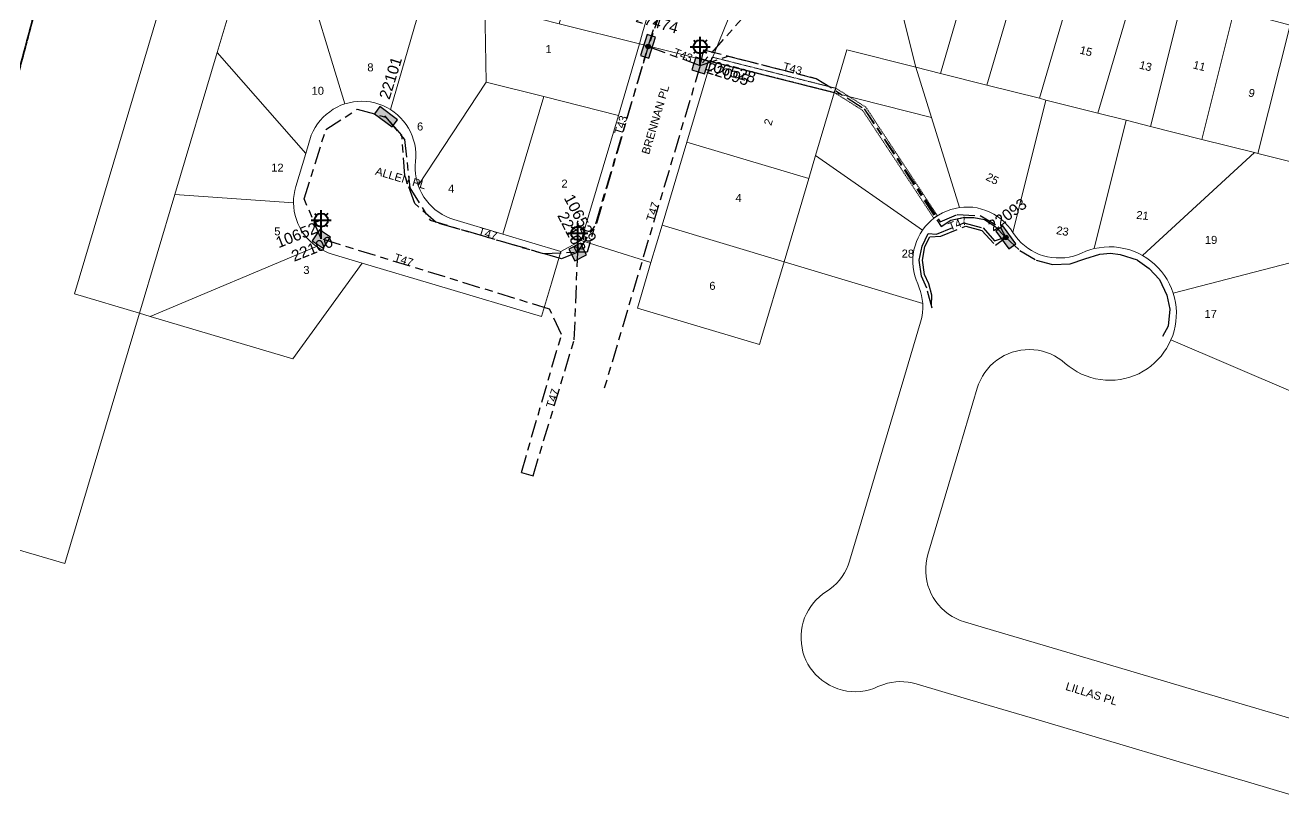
# Model space of a CAD drawing. Header units: metres. Extents: x 300457 to 302353, y 6232868 to 6234686.
# Drawn here: x 301570.4 to 301853.6, y 6233134.6 to 6233308.8 of the extents above; entities that cross this region are included whole.
import ezdxf
from ezdxf.enums import TextEntityAlignment as Align

# ---------------------------------------------------------------- set-up
doc = ezdxf.new("R2010")
doc.units = ezdxf.units.M
for name, pattern in [('Cable Exist OH', [1, 1, 0]), ('Cable Exist UG', [8.2, 4, -1.2, 1.8, -1.2]), ('HIDDEN', [0.375, 0.25, -0.125]), ('HIDDEN2', [0.1875, 0.125, -0.0625])]:
    doc.linetypes.add(name, pattern=pattern)
doc.layers.get('0').update_dxf_attribs({"color": 6})
for name, color, linetype, lineweight in [('Cadastre Land Parcels_SP_EXT', 9, 'Continuous', 5), ('Cadastre Other Property_SP_EXT', 9, 'HIDDEN', 5), ('Cadastre Roads_SP_EXT', 9, 'Continuous', 5)]:
    doc.layers.add(name, color=color, linetype=linetype, lineweight=lineweight)
for name, color, linetype in [('Equip_SL_EXT', 7, 'Continuous'), ('Equip_SP_SL_EXT', 7, 'Continuous'), ('Mains_HV_EXT', 7, 'Continuous'), ('Mains_LV_EXT', 7, 'Continuous'), ('Mains_SL_EXT', 7, 'Continuous'), ('SupportsUG_SP_LV_EXT', 7, 'Continuous'), ('SupportsUG_SP_LV_SL_EXT', 7, 'Continuous')]:
    doc.layers.add(name, color=color, linetype=linetype)
doc.styles.add('COLUMN_LABEL', font='arial.ttf')
doc.styles.add('iecARIAL', font='arial.ttf', dxfattribs={"height": 2})
doc.styles.add('POLE_LABEL', font='arial.ttf')
doc.styles.get("Standard").update_dxf_attribs({"font": 'arial.ttf'})

# ---------------------------------------------------------------- blocks, each defined once
blk = doc.blocks.new('COLUMN_EXT')
blk.add_hatch(color=256).paths.add_polyline_path([(-1.49, 1.48), (-1.49, -1.49), (1.48, -1.49), (1.48, 1.48)])
blk.add_lwpolyline([(-1.49, -1.49), (1.48, -1.49), (1.48, 1.48), (-1.49, 1.48)], close=True)
for tag, height, style, flags, p in [('ASSET_NUM', 2.5, 'COLUMN_LABEL', 8, (2, 2)), ('STRUCTURE_PLANT_NUMBER', 0.2, 'POLE_LABEL', 9, (1.81, 0.03)), ('STREET_CODE', 0.2, 'COLUMN_LABEL', 9, (1.81, -0.2))]:
    blk.add_attdef(tag, text='', height=height, dxfattribs=dict(style=style, flags=flags)).set_placement(p, align=Align.MIDDLE_LEFT)
at = {"flags": 1}
blk.add_attdef('Z', (1.81, -2.35), '', height=0.2, dxfattribs=at)
at = {"flags": 9}
for tag, p in [('COLUMN_TYPE', (1.81, -0.4)), ('OWNED_BY', (1.81, -0.6)), ('STATE', (1.81, -0.8)), ('USAGE', (1.81, -1)), ('STREETNAME', (1.81, -1.6)), ('SUBURB', (1.81, -1.8)), ('LEGEND', (1.81, -1.2)), ('LOCATION', (1.81, -1.4)), ('NOTES', (1.81, -2))]:
    blk.add_attdef(tag, text='', height=0.2, dxfattribs=at).set_placement(p, align=Align.MIDDLE_LEFT)
blk = doc.blocks.new('PILLAR_EXT')
blk.add_hatch(color=256).paths.add_polyline_path([(-2.475, 0.99), (-2.475, -0.99), (2.475, -0.99), (2.475, 0.99)])
blk.add_lwpolyline([(-2.475, -0.99), (2.475, -0.99), (2.475, 0.99), (-2.475, 0.99)], close=True)
at = {"style": 'iecARIAL', "flags": 8}
blk.add_attdef('ASSET_NUM', (1.5, 3.5), '', height=2.5, dxfattribs=at)
for tag, p, flags in [('OWNED_BY', (0, -0.2), 9), ('STATE', (0, -0.4), 9), ('SUPPORT_TYPE', (0, -0.6), 9), ('STREETNAME', (0, -1.8), 9), ('SUBURB', (0, -2), 1), ('USAGE', (0, -0.8), 9), ('LEGEND', (0, -1), 9), ('LOCATION', (0, -1.2), 9), ('NOTES', (0, -1.4), 9), ('PARENT', (0, -1.6), 9)]:
    blk.add_attdef(tag, p, '', height=0.2, dxfattribs=dict(flags=flags))
blk = doc.blocks.new('SL_LANTERN_EXT')
at = {"lineweight": 40}
for p, q in [((-1.46, 5.68), (-1.06, 5.28)), ((0, 1.97), (0, 6.47)), ((1.46, 5.68), (1.06, 5.28)), ((-2.25, 4.22), (2.25, 4.22)), ((-1.46, 2.76), (-1.06, 3.16)), ((1.46, 2.76), (1.06, 3.16)), ((0, 0), (0, 2.72))]:
    blk.add_line(p, q, dxfattribs=at)
blk.add_circle((0, 4.22), 1.5, dxfattribs=at)
at = {"style": 'iecARIAL', "flags": 8}
blk.add_attdef('ASSET_NUM', (1.5, 1.5), '', height=2.5, dxfattribs=at)
for tag, p, height, flags in [('OPERATING_VOLTAGE', (0.98, -1.65), 0.2, 9), ('ORIENTATION', (0.98, -1.85), 0.2, 9), ('OWNED_BY', (0.98, -2.05), 0.2, 9), ('STATE', (0.98, -2.25), 0.2, 9), ('CONSTRUCTED_VOLTAGE', (0.98, -0.65), 0.2, 9), ('CONTROL_TYPE', (0.98, -0.85), 0.2, 9), ('LANTERN_PURPOSE', (0.98, -1.05), 0.2, 9), ('LANTERN_TYPE', (0.98, -1.25), 0.2, 9), ('NO_PHASES', (0.98, -1.45), 0.2, 9), ('USAGE', (0.98, -2.45), 0.2, 9), ('CEXIST', (0.98, -2.65), 0.2, 9), ('CNEW', (0.98, -2.85), 0.2, 9), ('LNUMBER', (2.18, -3.25), 2.5, 8), ('CNUMBER', (0.98, -3.05), 0.2, 9), ('CREMOVE', (0.98, -3.25), 0.2, 9), ('CREPLACE', (0.98, -3.45), 0.2, 9), ('LKINGHEIGHT', (0.98, -3.65), 0.2, 9), ('LBRACKET', (0.98, -3.85), 0.2, 9), ('LBRACKETVOCAB', (0.98, -4.05), 0.2, 9), ('LCATEGORY', (0.98, -4.25), 0.2, 9), ('LCHARGE1', (0.98, -4.45), 0.2, 9), ('LCHARGE1PERCENT', (0.98, -4.65), 0.2, 9), ('LCHARGE2', (0.98, -4.85), 0.2, 9), ('LCHARGE2PERCENT', (0.98, -5.05), 0.2, 9), ('LCHARGE3', (0.98, -5.25), 0.2, 9), ('LCHARGE3PERCENT', (0.98, -5.45), 0.2, 9), ('LEXIST', (0.98, -5.65), 0.2, 9), ('LLAMP', (0.98, -5.85), 0.2, 9), ('LLAMPVOCAB', (0.98, -6.05), 0.2, 9), ('LMAST', (0.98, -6.25), 0.2, 9), ('LMASTVOCAB', (0.98, -6.45), 0.2, 9), ('LNEW', (0.98, -6.65), 0.2, 9), ('LANTNUMBER', (0.98, -6.85), 0.2, 9), ('LOUTREACH', (0.98, -7.25), 0.2, 9), ('LOUTREACHVOCAB', (0.98, -7.45), 0.2, 9), ('LRATECODE', (0.98, -7.65), 0.2, 9), ('LREMOVE', (0.98, -7.85), 0.2, 9), ('LREPLACE', (0.98, -8.05), 0.2, 9), ('LTYPE', (0.98, -8.25), 0.2, 9), ('LTYPEVOCAB', (0.98, -8.45), 0.2, 9), ('LEGEND', (0.98, -8.65), 0.2, 9), ('STREETNAME', (0.98, -9.25), 0.2, 9), ('SUBURB', (0.98, -9.45), 0.2, 1), ('LOCATION', (0.98, -8.85), 0.2, 9), ('NOTES', (0.98, -9.05), 0.2, 9)]:
    blk.add_attdef(tag, p, '', height=height, dxfattribs=dict(flags=flags))
blk = doc.blocks.new('CONNECTOR_NODE_EXT')
h = blk.add_hatch(color=256)
edge = h.paths.add_edge_path()
edge.add_arc((0, 0), 0.5, 0, 360)
blk.add_circle((0, 0), 0.5)
at = {"flags": 1}
blk.add_attdef('Z', (0, 0), '', height=0.2, dxfattribs=at)
at = {"flags": 9}
for tag, p in [('CONNECTOR_TYPE', (0, 0)), ('CONSTRUCTED_VOLTAGE', (0, -0.2)), ('OPERATING_VOLTAGE', (0, -0.6)), ('ORIENTATION', (0, -0.8)), ('SUBTYPE', (0, -1)), ('NO_PHASES', (0, -0.4)), ('USAGE', (0, -1.2)), ('NOTES', (0, -1.4))]:
    blk.add_attdef(tag, text='', height=0.2, dxfattribs=at).set_placement(p, align=Align.MIDDLE_LEFT)

msp = doc.modelspace()

# ---------------------------------------------------------------- linework, layer by layer
at = {"layer": 'Cadastre Land Parcels_SP_EXT', "linetype": 'Continuous'}
for points in [[(301770.8, 6233299.31), (301768.07, 6233310.36), (301776.21, 6233337.83), (301778.37, 6233344.88), (301766.61, 6233352.61), (301762.05, 6233349.92), (301757.67, 6233346.97), (301748.3, 6233315.43), (301732.35, 6233319.44), (301724.68, 6233300.57), (301752.47, 6233293.56), (301755.29, 6233303.22), (301770.8, 6233299.31)], [(301717.29, 6233334.22), (301701.07, 6233344.91), (301690.56, 6233309.09), (301708.67, 6233304.55), (301709.34, 6233307.08), (301710.08, 6233309.6), (301710.9, 6233312.09), (301711.79, 6233314.56), (301712.75, 6233317), (301713.79, 6233319.42), (301714.89, 6233321.8), (301716.06, 6233324.15), (301717.29, 6233326.47), (301718.59, 6233328.75), (301717.29, 6233334.22)], [(301786.28, 6233331.97), (301785.39, 6233333.15), (301784.44, 6233334.55), (301783.56, 6233336), (301782.76, 6233337.5), (301782.04, 6233339.04), (301781.78, 6233339.67), (301776.21, 6233337.83), (301768.07, 6233310.36), (301770.8, 6233299.31), (301776.35, 6233297.93), (301786.28, 6233331.97)], [(301795.41, 6233324.71), (301795.13, 6233324.84), (301793.89, 6233325.51), (301792.69, 6233326.23), (301791.52, 6233327.03), (301790.4, 6233327.88), (301789.32, 6233328.78), (301788.3, 6233329.75), (301787.32, 6233330.76), (301786.4, 6233331.82), (301786.28, 6233331.97), (301776.35, 6233297.93), (301786.81, 6233295.31), (301795.41, 6233324.71)], [(301620.79, 6233326.73), (301605.96, 6233330.41), (301581.52, 6233248.36), (301596.12, 6233243.99), (301604.1, 6233270.72), (301613.62, 6233302.67), (301620.79, 6233326.73)], [(301632.36, 6233323.82), (301620.79, 6233326.73), (301613.62, 6233302.67), (301633.54, 6233279.94), (301634.81, 6233284.04), (301635.21, 6233284.93), (301635.68, 6233285.78), (301636.22, 6233286.59), (301636.81, 6233287.35), (301637.47, 6233288.07), (301638.18, 6233288.73), (301638.94, 6233289.33), (301639.75, 6233289.88), (301640.59, 6233290.35), (301641.47, 6233290.76), (301642.36, 6233291.09), (301632.36, 6233323.82)], [(301638.48, 6233322.29), (301632.36, 6233323.82), (301642.36, 6233291.09), (301643.32, 6233291.35), (301644.27, 6233291.54), (301645.24, 6233291.65), (301646.21, 6233291.68), (301647.18, 6233291.63), (301648.14, 6233291.51), (301649.09, 6233291.32), (301650.02, 6233291.04), (301650.93, 6233290.7), (301651.8, 6233290.28), (301652.64, 6233289.8), (301660.41, 6233316.73), (301656.17, 6233317.81), (301638.48, 6233322.29)], [(301807.02, 6233321.09), (301801.95, 6233322.28), (301800.54, 6233322.65), (301799.14, 6233323.09), (301797.78, 6233323.61), (301796.44, 6233324.2), (301795.41, 6233324.71), (301786.81, 6233295.31), (301798.61, 6233292.34), (301807.02, 6233321.09)], [(301820.21, 6233317.76), (301807.02, 6233321.09), (301798.61, 6233292.34), (301800.1, 6233291.93), (301811.79, 6233289.03), (301820.21, 6233317.76)], [(301823.63, 6233286.02), (301830.9, 6233315.09), (301820.21, 6233317.76), (301811.79, 6233289.03), (301818.16, 6233287.39), (301823.63, 6233286.02)], [(301835.16, 6233283.1), (301842.43, 6233312.15), (301830.9, 6233315.09), (301823.63, 6233286.02), (301835.16, 6233283.1)], [(301674.07, 6233313.27), (301673.84, 6233313.32), (301674.16, 6233295.98), (301687.1, 6233292.73), (301703.9, 6233288.49), (301708.67, 6233304.55), (301690.56, 6233309.09), (301674.07, 6233313.27)], [(301855.07, 6233308.78), (301842.43, 6233312.15), (301835.16, 6233283.1), (301846.98, 6233280.13), (301847.77, 6233279.93), (301855.07, 6233308.78)], [(301860.34, 6233276.77), (301868.03, 6233307.15), (301866.93, 6233307.11), (301864.95, 6233307.13), (301862.98, 6233307.26), (301861.01, 6233307.49), (301859.06, 6233307.83), (301857.13, 6233308.26), (301855.07, 6233308.78), (301847.77, 6233279.93), (301860.34, 6233276.77)], [(301770.8, 6233299.31), (301755.29, 6233303.22), (301752.47, 6233293.56), (301774.34, 6233288.05), (301770.8, 6233299.31)], [(301633.54, 6233279.94), (301613.62, 6233302.67), (301604.1, 6233270.72), (301630.81, 6233268.85), (301630.83, 6233269.77), (301630.92, 6233270.68), (301631.08, 6233271.59), (301631.31, 6233272.48), (301633.54, 6233279.94)], [(301748.28, 6233279.48), (301752.47, 6233293.56), (301724.68, 6233300.57), (301719.29, 6233282.47), (301746.74, 6233274.3), (301748.28, 6233279.48)], [(301776.35, 6233297.93), (301770.8, 6233299.31), (301774.34, 6233288.05), (301780.61, 6233267.77), (301781.61, 6233267.87), (301782.61, 6233267.89), (301783.62, 6233267.82), (301784.61, 6233267.67), (301785.59, 6233267.44), (301786.54, 6233267.13), (301787.47, 6233266.75), (301788.36, 6233266.29), (301789.21, 6233265.76), (301790.02, 6233265.15), (301790.77, 6233264.49), (301791.46, 6233263.76), (301792.1, 6233262.98), (301792.66, 6233262.16), (301800.1, 6233291.93), (301798.61, 6233292.34), (301786.81, 6233295.31), (301776.35, 6233297.93)], [(301687.1, 6233292.73), (301674.16, 6233295.98), (301658.88, 6233272.71), (301659.23, 6233271.82), (301659.66, 6233270.96), (301660.15, 6233270.13), (301660.7, 6233269.35), (301661.31, 6233268.61), (301661.98, 6233267.92), (301662.7, 6233267.29), (301663.47, 6233266.71), (301664.27, 6233266.2), (301665.12, 6233265.75), (301666, 6233265.37), (301666.91, 6233265.06), (301677.89, 6233261.8), (301687.1, 6233292.73)], [(301703.9, 6233288.49), (301687.1, 6233292.73), (301677.89, 6233261.8), (301690.97, 6233257.9), (301695.53, 6233260.36), (301703.9, 6233288.49)], [(301774.34, 6233288.05), (301752.47, 6233293.56), (301748.28, 6233279.48), (301772.3, 6233262.7), (301772.94, 6233263.48), (301773.61, 6233264.22), (301774.33, 6233264.9), (301775.11, 6233265.53), (301775.94, 6233266.08), (301776.81, 6233266.57), (301777.73, 6233266.99), (301778.66, 6233267.33), (301779.63, 6233267.59), (301780.61, 6233267.77), (301774.34, 6233288.05)], [(301811.79, 6233289.03), (301800.1, 6233291.93), (301792.66, 6233262.16), (301793.21, 6233261.35), (301793.83, 6233260.58), (301794.5, 6233259.87), (301795.23, 6233259.22), (301796.01, 6233258.63), (301796.83, 6233258.1), (301797.7, 6233257.64), (301798.6, 6233257.25), (301799.52, 6233256.93), (301800.47, 6233256.69), (301801.44, 6233256.52), (301802.41, 6233256.44), (301803.39, 6233256.43), (301804.37, 6233256.5), (301805.34, 6233256.65), (301806.29, 6233256.87), (301807.22, 6233257.17), (301808.12, 6233257.55), (301809.04, 6233257.94), (301809.99, 6233258.27), (301810.95, 6233258.53), (301818.16, 6233287.39), (301811.79, 6233289.03)], [(301846.98, 6233280.13), (301835.16, 6233283.1), (301823.63, 6233286.02), (301818.16, 6233287.39), (301810.95, 6233258.53), (301812.05, 6233258.75), (301813.16, 6233258.89), (301814.29, 6233258.94), (301815.41, 6233258.91), (301816.52, 6233258.79), (301817.63, 6233258.59), (301818.71, 6233258.31), (301819.77, 6233257.95), (301820.81, 6233257.51), (301821.8, 6233257), (301846.98, 6233280.13)], [(301746.74, 6233274.3), (301719.29, 6233282.47), (301713.73, 6233263.8), (301741.17, 6233255.57), (301746.74, 6233274.3)], [(301772.3, 6233262.7), (301748.28, 6233279.48), (301746.74, 6233274.3), (301741.17, 6233255.57), (301772.36, 6233246.23), (301772.27, 6233247.13), (301772.11, 6233248.02), (301771.89, 6233248.9), (301771.6, 6233249.75), (301771.26, 6233250.59), (301770.88, 6233251.49), (301770.58, 6233252.42), (301770.36, 6233253.37), (301770.21, 6233254.34), (301770.14, 6233255.31), (301770.15, 6233256.29), (301770.24, 6233257.26), (301770.4, 6233258.23), (301770.64, 6233259.17), (301770.96, 6233260.1), (301771.34, 6233260.99), (301771.8, 6233261.86), (301772.3, 6233262.7)], [(301847.77, 6233279.93), (301846.98, 6233280.13), (301821.8, 6233257), (301822.76, 6233256.41), (301823.67, 6233255.75), (301824.53, 6233255.03), (301825.33, 6233254.24), (301826.07, 6233253.4), (301826.74, 6233252.51), (301827.35, 6233251.56), (301827.88, 6233250.57), (301828.34, 6233249.55), (301828.72, 6233248.49), (301865.17, 6233257.96), (301869.99, 6233274.34), (301860.34, 6233276.77), (301847.77, 6233279.93)], [(301630.81, 6233268.85), (301604.1, 6233270.72), (301596.12, 6233243.99), (301598.54, 6233243.29), (301635.96, 6233259.02), (301635.21, 6233259.61), (301634.5, 6233260.25), (301633.83, 6233260.95), (301633.23, 6233261.69), (301632.69, 6233262.48), (301632.21, 6233263.32), (301631.8, 6233264.18), (301631.45, 6233265.08), (301631.18, 6233266), (301630.98, 6233266.94), (301630.86, 6233267.89), (301630.81, 6233268.85)], [(301741.17, 6233255.57), (301713.73, 6233263.8), (301711.23, 6233255.38), (301708.18, 6233245.13), (301735.63, 6233236.96), (301736.17, 6233238.8), (301741.17, 6233255.57)], [(301646.24, 6233255.3), (301639.53, 6233257.3), (301638.59, 6233257.62), (301637.68, 6233258.02), (301636.8, 6233258.49), (301635.96, 6233259.02), (301598.54, 6233243.29), (301630.66, 6233233.72), (301646.24, 6233255.3)], [(301860.32, 6233241.68), (301865.17, 6233257.96), (301828.72, 6233248.49), (301829.01, 6233247.46), (301829.22, 6233246.41), (301829.36, 6233245.35), (301829.43, 6233244.28), (301829.41, 6233243.2), (301829.32, 6233242.13), (301829.15, 6233241.07), (301828.91, 6233240.03), (301828.6, 6233239), (301828.21, 6233238), (301855.73, 6233226.26), (301860.32, 6233241.68)]]:
    msp.add_lwpolyline(points, close=True, dxfattribs=at)
msp.add_lwpolyline([(301660.41, 6233316.73), (301652.64, 6233289.8), (301653.45, 6233289.24), (301654.2, 6233288.63), (301654.91, 6233287.96), (301655.56, 6233287.23), (301656.15, 6233286.45), (301656.67, 6233285.63), (301657.13, 6233284.76), (301657.52, 6233283.87), (301657.83, 6233282.95), (301658.07, 6233282), (301658.24, 6233281.04), (301658.32, 6233280.07), (301658.33, 6233279.09), (301658.26, 6233278.12), (301658.19, 6233277.2), (301658.2, 6233276.29), (301658.27, 6233275.38), (301658.4, 6233274.47), (301658.61, 6233273.58), (301658.88, 6233272.71), (301674.16, 6233295.98), (301673.84, 6233313.32)], dxfattribs=at)
at = {"layer": 'Cadastre Other Property_SP_EXT', "linetype": 'HIDDEN2'}
for points in [[(301724.67, 6233300.65), (301752.47, 6233293.65), (301752.86, 6233294.58), (301724.93, 6233301.61), (301724.67, 6233300.65)], [(301752.76, 6233294.64), (301752.47, 6233293.65), (301758.85, 6233289.62), (301774.82, 6233265.44), (301775.63, 6233266.01), (301759.57, 6233290.35), (301752.76, 6233294.64)]]:
    msp.add_lwpolyline(points, close=True, dxfattribs=at)
at = {"layer": 'Cadastre Roads_SP_EXT', "linetype": 'Continuous'}
for points in [[(301605.96, 6233330.41), (301587.93, 6233332.18), (301575.12, 6233333.44), (301568.65, 6233310.81), (301563.51, 6233292.98), (301558.92, 6233276.91), (301554.62, 6233262), (301550.03, 6233246.12), (301544.8, 6233227.91), (301540.28, 6233212.33), (301535.68, 6233196.35), (301531.11, 6233180.33), (301525.95, 6233162.12), (301540.78, 6233154.66), (301551.94, 6233149.05), (301564.73, 6233192.04), (301579.38, 6233187.72), (301596.12, 6233243.99), (301581.52, 6233248.36), (301605.96, 6233330.41)], [(301724.68, 6233300.57), (301717.97, 6233302.24), (301708.67, 6233304.55), (301703.9, 6233288.49), (301695.53, 6233260.36), (301702.14, 6233258.26), (301711.23, 6233255.38), (301713.73, 6233263.8), (301719.29, 6233282.47), (301724.68, 6233300.57)], [(301652.64, 6233289.8), (301651.8, 6233290.28), (301650.93, 6233290.7), (301650.02, 6233291.04), (301649.09, 6233291.32), (301648.14, 6233291.51), (301647.18, 6233291.63), (301646.21, 6233291.68), (301645.24, 6233291.65), (301644.27, 6233291.54), (301643.32, 6233291.35), (301642.36, 6233291.09), (301641.47, 6233290.76), (301640.59, 6233290.35), (301639.75, 6233289.88), (301638.94, 6233289.33), (301638.18, 6233288.73), (301637.47, 6233288.07), (301636.81, 6233287.35), (301636.22, 6233286.59), (301635.68, 6233285.78), (301635.21, 6233284.93), (301634.81, 6233284.04), (301633.54, 6233279.94), (301631.31, 6233272.48), (301631.08, 6233271.59), (301630.92, 6233270.68), (301630.83, 6233269.77), (301630.81, 6233268.85), (301630.86, 6233267.89), (301630.98, 6233266.94), (301631.18, 6233266), (301631.45, 6233265.08), (301631.8, 6233264.18), (301632.21, 6233263.32), (301632.69, 6233262.48), (301633.23, 6233261.69), (301633.83, 6233260.95), (301634.5, 6233260.25), (301635.21, 6233259.61), (301635.96, 6233259.02), (301636.8, 6233258.49), (301637.68, 6233258.02), (301638.59, 6233257.62), (301639.53, 6233257.3), (301646.24, 6233255.3), (301663.46, 6233250.17), (301686.62, 6233243.28), (301688.84, 6233250.74), (301690.97, 6233257.9), (301677.89, 6233261.8), (301666.91, 6233265.06), (301666, 6233265.37), (301665.12, 6233265.75), (301664.27, 6233266.2), (301663.47, 6233266.71), (301662.7, 6233267.29), (301661.98, 6233267.92), (301661.31, 6233268.61), (301660.7, 6233269.35), (301660.15, 6233270.13), (301659.66, 6233270.96), (301659.23, 6233271.82), (301658.88, 6233272.71), (301658.61, 6233273.58), (301658.4, 6233274.47), (301658.27, 6233275.38), (301658.2, 6233276.29), (301658.19, 6233277.2), (301658.26, 6233278.12), (301658.33, 6233279.09), (301658.32, 6233280.07), (301658.24, 6233281.04), (301658.07, 6233282), (301657.83, 6233282.95), (301657.52, 6233283.87), (301657.13, 6233284.76), (301656.67, 6233285.63), (301656.15, 6233286.45), (301655.56, 6233287.23), (301654.91, 6233287.96), (301654.2, 6233288.63), (301653.45, 6233289.24), (301652.64, 6233289.8)]]:
    msp.add_lwpolyline(points, close=True, dxfattribs=at)
msp.add_lwpolyline([(301861.03, 6233151.16), (301835.62, 6233158.67), (301819.18, 6233163.54), (301802.73, 6233168.41), (301786.29, 6233173.27), (301781.75, 6233174.62), (301780.79, 6233174.94), (301779.87, 6233175.35), (301778.98, 6233175.82), (301778.14, 6233176.37), (301777.34, 6233176.99), (301776.6, 6233177.68), (301775.91, 6233178.42), (301775.29, 6233179.21), (301774.74, 6233180.06), (301774.26, 6233180.94), (301773.86, 6233181.87), (301773.53, 6233182.82), (301773.28, 6233183.8), (301773.11, 6233184.79), (301773.03, 6233185.79), (301773.03, 6233186.8), (301773.11, 6233187.81), (301773.27, 6233188.8), (301773.52, 6233189.78), (301780.7, 6233213.94), (301784.62, 6233227.13), (301784.94, 6233228.06), (301785.33, 6233228.96), (301785.79, 6233229.82), (301786.32, 6233230.65), (301786.92, 6233231.43), (301787.57, 6233232.16), (301788.28, 6233232.83), (301789.05, 6233233.45), (301789.86, 6233234), (301790.71, 6233234.48), (301791.6, 6233234.9), (301792.51, 6233235.24), (301793.46, 6233235.51), (301794.42, 6233235.7), (301795.39, 6233235.81), (301796.37, 6233235.85), (301797.35, 6233235.8), (301798.32, 6233235.68), (301799.28, 6233235.48), (301800.22, 6233235.2), (301801.14, 6233234.85), (301802.02, 6233234.43), (301802.87, 6233233.93), (301803.67, 6233233.37), (301804.43, 6233232.73), (301805.28, 6233232.04), (301806.19, 6233231.4), (301807.13, 6233230.83), (301808.12, 6233230.32), (301809.14, 6233229.9), (301810.2, 6233229.54), (301811.27, 6233229.27), (301812.36, 6233229.08), (301813.46, 6233228.97), (301814.57, 6233228.93), (301815.68, 6233228.99), (301816.78, 6233229.12), (301817.87, 6233229.33), (301818.93, 6233229.63), (301819.98, 6233230), (301820.99, 6233230.41), (301821.93, 6233230.95), (301822.84, 6233231.51), (301823.7, 6233232.14), (301824.51, 6233232.83), (301825.28, 6233233.58), (301825.99, 6233234.37), (301826.64, 6233235.22), (301827.23, 6233236.11), (301827.75, 6233237.04), (301828.21, 6233238), (301828.6, 6233239), (301828.91, 6233240.03), (301829.15, 6233241.07), (301829.32, 6233242.13), (301829.41, 6233243.2), (301829.43, 6233244.28), (301829.36, 6233245.35), (301829.22, 6233246.41), (301829.01, 6233247.46), (301828.72, 6233248.49), (301828.34, 6233249.55), (301827.88, 6233250.57), (301827.35, 6233251.56), (301826.74, 6233252.51), (301826.07, 6233253.4), (301825.33, 6233254.24), (301824.53, 6233255.03), (301823.67, 6233255.75), (301822.76, 6233256.41), (301821.8, 6233257), (301820.81, 6233257.51), (301819.77, 6233257.95), (301818.71, 6233258.31), (301817.63, 6233258.59), (301816.52, 6233258.79), (301815.41, 6233258.91), (301814.29, 6233258.94), (301813.16, 6233258.89), (301812.05, 6233258.75), (301810.95, 6233258.53), (301809.99, 6233258.27), (301809.04, 6233257.94), (301808.12, 6233257.55), (301807.22, 6233257.17), (301806.29, 6233256.87), (301805.34, 6233256.65), (301804.37, 6233256.5), (301803.39, 6233256.43), (301802.41, 6233256.44), (301801.44, 6233256.52), (301800.47, 6233256.69), (301799.52, 6233256.93), (301798.6, 6233257.25), (301797.7, 6233257.64), (301796.83, 6233258.1), (301796.01, 6233258.63), (301795.23, 6233259.22), (301794.5, 6233259.87), (301793.83, 6233260.58), (301793.21, 6233261.35), (301792.66, 6233262.16), (301792.66, 6233262.16), (301792.1, 6233262.98), (301791.46, 6233263.76), (301790.77, 6233264.49), (301790.02, 6233265.15), (301789.21, 6233265.76), (301788.36, 6233266.29), (301787.47, 6233266.75), (301786.54, 6233267.13), (301785.59, 6233267.44), (301784.61, 6233267.67), (301783.62, 6233267.82), (301782.61, 6233267.89), (301781.61, 6233267.87), (301780.61, 6233267.77), (301779.63, 6233267.59), (301778.66, 6233267.33), (301777.73, 6233266.99), (301776.81, 6233266.57), (301775.94, 6233266.08), (301775.11, 6233265.53), (301774.33, 6233264.9), (301773.61, 6233264.22), (301772.94, 6233263.48), (301772.3, 6233262.7), (301771.8, 6233261.86), (301771.34, 6233260.99), (301770.96, 6233260.1), (301770.64, 6233259.17), (301770.4, 6233258.23), (301770.24, 6233257.26), (301770.15, 6233256.29), (301770.14, 6233255.31), (301770.21, 6233254.34), (301770.36, 6233253.37), (301770.58, 6233252.42), (301770.88, 6233251.49), (301771.26, 6233250.59), (301771.6, 6233249.75), (301771.89, 6233248.9), (301772.11, 6233248.02), (301772.27, 6233247.13), (301772.36, 6233246.23), (301772.38, 6233245.16), (301772.3, 6233244.09), (301772.13, 6233243.03), (301771.88, 6233241.99), (301768.1, 6233229.3), (301763.3, 6233213.18), (301758.51, 6233197.05), (301755.9, 6233188.29), (301755.59, 6233187.36), (301755.2, 6233186.47), (301754.74, 6233185.6), (301754.21, 6233184.78), (301753.62, 6233184), (301752.97, 6233183.27), (301752.26, 6233182.6), (301751.5, 6233181.98), (301750.69, 6233181.43), (301749.89, 6233180.88), (301749.12, 6233180.26), (301748.42, 6233179.58), (301747.76, 6233178.86), (301747.17, 6233178.08), (301746.64, 6233177.25), (301746.19, 6233176.39), (301745.8, 6233175.49), (301745.48, 6233174.56), (301745.24, 6233173.61), (301745.08, 6233172.64), (301744.99, 6233171.67), (301744.99, 6233170.69), (301745.06, 6233169.72), (301745.21, 6233168.76), (301745.43, 6233167.81), (301745.73, 6233166.89), (301746.1, 6233165.99), (301746.55, 6233165.12), (301747.06, 6233164.29), (301747.63, 6233163.51), (301748.27, 6233162.77), (301748.96, 6233162.09), (301749.7, 6233161.46), (301750.54, 6233160.87), (301751.42, 6233160.35), (301752.34, 6233159.9), (301753.3, 6233159.54), (301754.29, 6233159.25), (301755.29, 6233159.05), (301756.31, 6233158.94), (301757.34, 6233158.91), (301758.36, 6233158.97), (301759.38, 6233159.11), (301760.37, 6233159.34), (301761.35, 6233159.64), (301762.3, 6233160.04), (301763.36, 6233160.47), (301764.47, 6233160.8), (301765.37, 6233160.99), (301766.29, 6233161.11), (301767.22, 6233161.17), (301768.15, 6233161.15), (301769.07, 6233161.06), (301769.99, 6233160.9), (301770.89, 6233160.67), (301781.67, 6233157.48), (301797.8, 6233152.71), (301813.93, 6233147.93), (301830.06, 6233143.16), (301846.19, 6233138.39), (301859.04, 6233134.59)], dxfattribs=at)
at = {"layer": 'Mains_HV_EXT', "linetype": 'Cable Exist OH'}
msp.add_lwpolyline([(301590.65, 6233375.5), (301580.09, 6233340.07), (301567.35, 6233291.97), (301553.88, 6233245.03)], dxfattribs=at)
at = {"layer": 'Mains_LV_EXT', "linetype": 'Cable Exist OH'}
msp.add_lwpolyline([(301565.73, 6233286.19), (301580.09, 6233340.07)], dxfattribs=at)
at = {"layer": 'Mains_LV_EXT', "linetype": 'Cable Exist UG'}
for points in [[(301710.58, 6233303.99), (301712.42, 6233309.65)], [(301710.58, 6233303.99), (301709.2, 6233299.34)], [(301710.58, 6233303.99), (301722.31, 6233299.71)], [(301722.31, 6233299.71), (301723.13, 6233303.21), (301748.43, 6233296.79), (301759.21, 6233289.98), (301776.49, 6233263.54), (301778.71, 6233264.93), (301781.43, 6233265.52), (301783.87, 6233265.57), (301786.26, 6233265.08), (301788.59, 6233263.59), (301791.06, 6233261.05)], [(301709.2, 6233299.34), (301696.85, 6233257.76), (301694.75, 6233257.76)], [(301722.31, 6233299.71), (301700.71, 6233227.12)], [(301694.75, 6233257.76), (301691.09, 6233256.26), (301662.9, 6233264.38), (301658.12, 6233268.67), (301655.83, 6233274.99), (301655.16, 6233284.05), (301651.33, 6233288.4), (301651.61, 6233288.18)], [(301774.36, 6233245.77), (301774.43, 6233248.05), (301773.76, 6233250.59), (301772.74, 6233252.71), (301772.35, 6233255.95), (301772.85, 6233258.98), (301774, 6233261.22), (301776.44, 6233261.34), (301782.06, 6233263.62), (301785.68, 6233262.63), (301788.72, 6233259.3), (301791.06, 6233261.05)], [(301682.07, 6233208.23), (301691.11, 6233239.25), (301688.43, 6233244.93), (301637.04, 6233260.72)], [(301682.07, 6233208.23), (301684.69, 6233207.48), (301693.98, 6233238.04), (301694.75, 6233257.76)]]:
    msp.add_lwpolyline(points, dxfattribs=at)
at = {"layer": 'Mains_SL_EXT', "linetype": 'Cable Exist UG'}
for points in [[(301735.53, 6233347.55), (301734.4, 6233343.53), (301723.79, 6233331.79), (301716.16, 6233319.51), (301710.58, 6233303.99)], [(301743.84, 6233323.9), (301722.31, 6233299.71)], [(301694.75, 6233257.76), (301699.02, 6233264.26), (301710.58, 6233303.99)], [(301710.58, 6233303.99), (301722.31, 6233299.71)], [(301722.31, 6233299.71), (301728.56, 6233301.83), (301748.43, 6233296.79), (301759.21, 6233289.98), (301776.28, 6233264.54), (301780.12, 6233266.19), (301785.3, 6233265.97), (301789.88, 6233263.28), (301791.06, 6233261.05)], [(301722.31, 6233299.71), (301700.71, 6233227.12)], [(301637.04, 6233260.72), (301633.18, 6233269.76), (301638.07, 6233285.31), (301645.16, 6233289.86), (301651.58, 6233288.11), (301655.77, 6233283.06), (301656.97, 6233272.2), (301661.54, 6233264.9), (301686.99, 6233257.44), (301694.75, 6233257.76)], [(301774.48, 6233245.12), (301773.26, 6233249.68), (301772.08, 6233252.36), (301771.59, 6233255.92), (301772.25, 6233259.09), (301773.59, 6233261.9), (301775.48, 6233261.76), (301781.65, 6233264.33), (301785.95, 6233263.21), (301788.52, 6233260.32), (301791.02, 6233261.08)], [(301791.06, 6233261.05), (301794.19, 6233258.14), (301797.88, 6233255.95), (301801.59, 6233254.95), (301805.56, 6233255.11), (301808.83, 6233256.27), (301812.25, 6233257.26), (301814.61, 6233257.5), (301816.8, 6233257.23), (301820.7, 6233255.95), (301823.34, 6233254.05), (301825.63, 6233251.59), (301827.32, 6233248.1), (301827.99, 6233244.93), (301827.6, 6233241.13), (301826.34, 6233238.74)]]:
    msp.add_lwpolyline(points, dxfattribs=at)
at = {"layer": 'Mains_SL_EXT', "linetype": 'Cable Exist OH'}
msp.add_lwpolyline([(301580.09, 6233340.07), (301565.73, 6233286.19)], dxfattribs=at)

# ---------------------------------------------------------------- block references
at = {"layer": 'Equip_SL_EXT'}
for p in [(301710.58, 6233303.99), (301791.06, 6233261.05)]:
    msp.add_blockref('CONNECTOR_NODE_EXT', p, dxfattribs=at)
at = {"layer": 'Equip_SP_SL_EXT'}
ref = msp.add_blockref('SL_LANTERN_EXT', (301722.31, 6233299.71), dxfattribs=at)
ref.add_attrib('ASSET_NUM', '106528', dxfattribs={"layer": '0', "height": 2.5, "rotation": 344.745, "style": 'iecARIAL'}).set_placement((301723.81, 6233301.21), align=Align.TOP_LEFT)
ref = msp.add_blockref('SL_LANTERN_EXT', (301694.75, 6233257.76), dxfattribs=at)
ref.add_attrib('ASSET_NUM', '106529', dxfattribs={"layer": '0', "height": 2.5, "rotation": 297.3165, "style": 'iecARIAL'}).set_placement((301696.25, 6233259.26), align=Align.BOTTOM_RIGHT)
ref = msp.add_blockref('SL_LANTERN_EXT', (301637.04, 6233260.72), dxfattribs=at)
ref.add_attrib('ASSET_NUM', '106527', dxfattribs={"layer": '0', "height": 2.5, "rotation": 21.6951, "style": 'iecARIAL'}).set_placement((301638.54, 6233262.22), align=Align.BOTTOM_RIGHT)
at = {"layer": 'SupportsUG_SP_LV_EXT'}
ref = msp.add_blockref('PILLAR_EXT', (301710.58, 6233303.99), dxfattribs=dict(at, rotation=252.3070710968467))
ref.add_attrib('ASSET_NUM', '27474', dxfattribs={"layer": '0', "height": 2.5, "rotation": 343.8166, "style": 'iecARIAL'}).set_placement((301712.08, 6233307.49), align=Align.BOTTOM_CENTER)
ref = msp.add_blockref('PILLAR_EXT', (301651.61, 6233288.18), dxfattribs=dict(at, rotation=142.9646785526255))
ref.add_attrib('ASSET_NUM', '22101', dxfattribs={"layer": '0', "height": 2.5, "rotation": 72.8391, "style": 'iecARIAL'}).set_placement((301653.11, 6233291.68), align=Align.BOTTOM_LEFT)
ref = msp.add_blockref('PILLAR_EXT', (301791.06, 6233261.05), dxfattribs=dict(at, rotation=126.0888887896601))
ref.add_attrib('ASSET_NUM', '22093', dxfattribs={"layer": '0', "height": 2.5, "rotation": 36.1974, "style": 'iecARIAL'}).set_placement((301792.56, 6233264.55), align=Align.BOTTOM_CENTER)
at = {"layer": 'SupportsUG_SP_LV_SL_EXT'}
ref = msp.add_blockref('COLUMN_EXT', (301722.31, 6233299.71), dxfattribs=dict(at, rotation=72.33310231913146))
ref.add_attrib('ASSET_NUM', '22095', dxfattribs={"layer": '0', "height": 2.5, "rotation": 342.2965, "style": 'COLUMN_LABEL'}).set_placement((301724.31, 6233300.46), align=Align.TOP_LEFT)
ref = msp.add_blockref('COLUMN_EXT', (301694.75, 6233257.76), dxfattribs=dict(at, rotation=207.1416993743655))
ref.add_attrib('ASSET_NUM', '22102', dxfattribs={"layer": '0', "height": 2.5, "rotation": 297.1779, "style": 'COLUMN_LABEL'}).set_placement((301696.75, 6233258.51), align=Align.TOP_RIGHT)
ref = msp.add_blockref('COLUMN_EXT', (301637.04, 6233260.72), dxfattribs=dict(at, rotation=326.3161477232815))
ref.add_attrib('ASSET_NUM', '22100', dxfattribs={"layer": '0', "height": 2.5, "rotation": 21.6717, "style": 'COLUMN_LABEL'}).set_placement((301639.04, 6233261.47), align=Align.TOP_RIGHT)

# ---------------------------------------------------------------- texts
at = {"layer": 'Cadastre Land Parcels_SP_EXT'}
for s, p in [('1', (301687.47, 6233302.49)), ('8', (301647.41, 6233298.39)), ('10', (301634.86, 6233293.13)), ('6', (301658.59, 6233285.1)), ('12', (301625.78, 6233275.84)), ('4', (301665.6, 6233271.15)), ('2', (301691.08, 6233272.26)), ('4', (301730.23, 6233269.03)), ('5', (301626.47, 6233261.52)), ('19', (301835.84, 6233259.6)), ('28', (301767.62, 6233256.52)), ('3', (301633, 6233252.84)), ('6', (301724.35, 6233249.27)), ('17', (301835.75, 6233242.95))]:
    msp.add_text(s, height=1.8, dxfattribs=at).set_placement(p)
for s, rotation, p in [('15', 345.8529, (301807.55, 6233302.43)), ('13', 345.8526, (301820.94, 6233299.06)), ('11', 345.8528, (301833.03, 6233299.09)), ('9', 345.8527, (301845.48, 6233292.82)), ('2', 73.4231, (301738.29, 6233286.07)), ('25', 332.6643, (301786.39, 6233274.09)), ('21', 354.111, (301820.34, 6233265.25)), ('23', 350.3145, (301802.29, 6233261.83))]:
    msp.add_text(s, height=1.8, rotation=rotation, dxfattribs=at).set_placement(p)
at = {"layer": 'Cadastre Roads_SP_EXT'}
for s, rotation, p in [('BRENNAN PL', 73.4339, (301710.79, 6233279.57)), ('ALLEN PL', 343.4244, (301649.06, 6233275.21)), ('LILLAS PL', 342.7502, (301804.35, 6233159.35))]:
    msp.add_text(s, height=1.8, rotation=rotation, dxfattribs=at).set_placement(p)
at = {"layer": 'Mains_LV_EXT'}
for s, rotation, p in [('T43', 338.6713, (301716.11, 6233301.99)), ('T43', 344.647, (301740.75, 6233298.74)), ('T43', 72.369, (301704.64, 6233283.98)), ('T47', 72.3388, (301711.83, 6233264.52)), ('T47', 342.8126, (301672.17, 6233261.71)), ('T47', 22.013, (301778.56, 6233262.52)), ('T47', 341.6995, (301653.25, 6233255.8)), ('T47', 72.0037, (301689.27, 6233222.54))]:
    msp.add_text(s, height=1.8, rotation=rotation, dxfattribs=at).set_placement(p)

doc.saveas('drawing.dxf')
